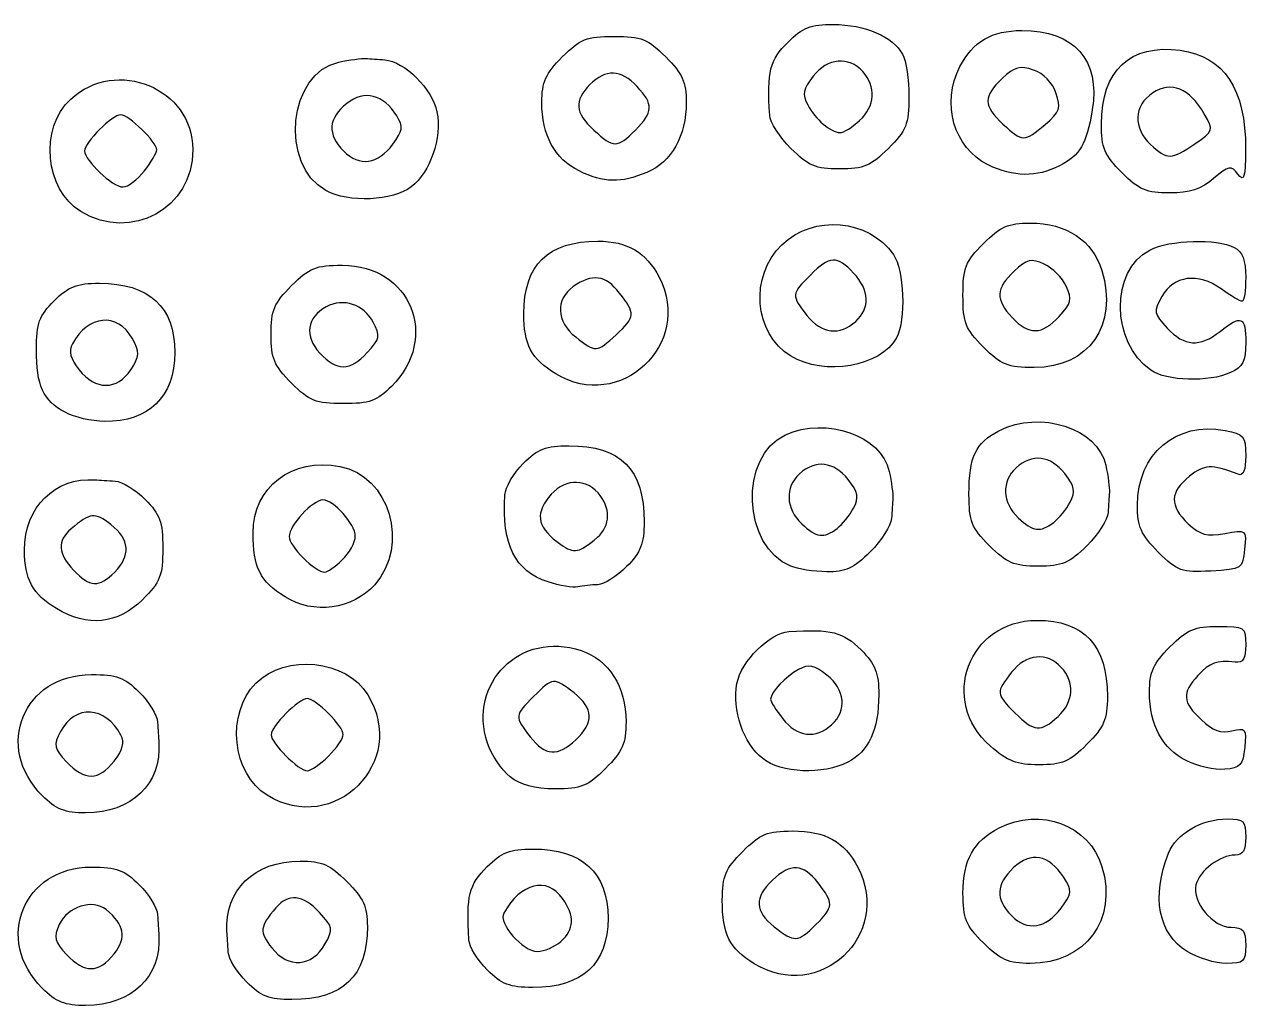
# Model space of a CAD drawing. Extents: x -1 to 2559, y 1 to 1442.
# Drawn here: x 2286.8 to 2557.7, y 1004 to 1221.3 of the extents above; entities that cross this region are included whole.
import ezdxf

# ---------------------------------------------------------------- set-up
doc = ezdxf.new("R2010")
doc.units = 0
doc.layers.get('0').update_dxf_attribs({"linetype": 'CONTINUOUS'})
doc.layers.add('IMAGE', color=7, linetype='CONTINUOUS')

# ---------------------------------------------------------------- blocks, each defined once
blk = doc.blocks.new('wave')
at = {"layer": 'IMAGE', "color": 7}
for points in [[(1568.98, -409.9), (1568.98, -409.9)], [(1610.13, -410.75), (1610.13, -410.75)], [(1519.29, -412.01), (1519.29, -412.01)], [(1465.55, -415.13), (1465.55, -415.13)], [(1553.76, -416.08), (1553.76, -416.08)], [(1643.29, -415.06), (1643.29, -415.06)], [(1597.49, -419.72), (1597.49, -419.72)], [(1410.47, -421.1), (1410.47, -421.1)], [(1506.83, -421.05), (1506.83, -421.05)], [(1627.1, -421.42), (1627.1, -421.42)], [(1450.71, -425.42), (1450.71, -425.42)], [(1396.37, -430.05), (1396.37, -430.05)], [(1568.12, -454.41), (1568.12, -454.41)], [(1613.22, -453.3), (1613.22, -453.3)], [(1515.04, -457.35), (1515.04, -457.35)], [(1596.43, -460.08), (1596.43, -460.08)], [(1459.89, -461.29), (1459.89, -461.29)], [(1553.7, -462.05), (1553.7, -462.05)], [(1633.52, -465.2), (1633.52, -465.2)], [(1443.1, -468.08), (1443.1, -468.08)], [(1501.65, -466.02), (1501.65, -466.02)], [(1392.93, -474.54), (1392.93, -474.54)], [(1564.01, -500.24), (1564.01, -500.24)], [(1612.01, -498.91), (1612.01, -498.91)], [(1510.9, -502.21), (1510.9, -502.21)], [(1597.76, -504.08), (1597.76, -504.08)], [(1635.17, -505.49), (1635.17, -505.49)], [(1454.31, -507.23), (1454.31, -507.23)], [(1553.75, -508.64), (1553.75, -508.64)], [(1403.9, -509.95), (1403.9, -509.95)], [(1500, -512.12), (1500, -512.12)], [(1441.65, -515.43), (1441.65, -515.43)], [(1390.98, -518.02), (1390.98, -518.02)], [(1562.79, -543.74), (1562.79, -543.74)], [(1612.98, -541.9), (1612.98, -541.9)], [(1506.14, -547.05), (1506.14, -547.05)], [(1597.98, -548.51), (1597.98, -548.51)], [(1403.77, -551.81), (1403.77, -551.81)], [(1451.29, -550.68), (1451.29, -550.68)], [(1547.51, -551.26), (1547.51, -551.26)], [(1641.49, -551.75), (1641.49, -551.75)], [(1491.51, -555.26), (1491.51, -555.26)], [(1387.86, -559.45), (1387.86, -559.45)], [(1437.7, -559.38), (1437.7, -559.38)], [(1613.63, -584.36), (1613.63, -584.36)], [(1559.29, -588.01), (1559.29, -588.01)], [(1450.49, -592.35), (1450.49, -592.35)], [(1502.79, -591.74), (1502.79, -591.74)], [(1596.43, -592.08), (1596.43, -592.08)], [(1403.77, -594.47), (1403.77, -594.47)], [(1641.61, -593.99), (1641.61, -593.99)], [(1486.46, -598.05), (1486.46, -598.05)], [(1545.65, -596.68), (1545.65, -596.68)], [(1433.13, -600.72), (1433.13, -600.72)], [(1387.86, -602.12), (1387.86, -602.12)]]:
    blk.add_lwpolyline(points, close=True, dxfattribs=at)
blk.add_lwpolyline([(1407.45, -465.13), (1407.45, -465.13)], dxfattribs=at)
for points in [[(1553.13, -392.51), (1556.31, -389.33), (1558.15, -388.62), (1563.19, -388.62)], [(1563.19, -388.62), (1570.1, -388.62), (1576.46, -391.35), (1578.52, -395.21)], [(1591.22, -397.96), (1594.08, -392.43), (1598.33, -389.95), (1604.93, -389.95)], [(1604.93, -389.95), (1616.56, -389.95), (1622.37, -396.49), (1620.54, -407.54)], [(1503.1, -395.82), (1507.09, -391.82), (1508.46, -391.28), (1514.56, -391.28)], [(1514.56, -391.28), (1520.67, -391.28), (1522.04, -391.82), (1526.03, -395.82)], [(1549.06, -408.75), (1548.48, -398.92), (1549.06, -396.58), (1553.13, -392.51)], [(1578.52, -395.21), (1579.28, -396.62), (1579.9, -400.87), (1579.9, -404.66)], [(1622.56, -410.68), (1622.56, -398.86), (1628.98, -392.85), (1640.03, -394.33)], [(1640.03, -394.33), (1649.75, -395.64), (1654.59, -402.95), (1654.52, -416.24)], [(1394.15, -405.17), (1404.27, -395.79), (1421.21, -402.79), (1421.22, -416.35)], [(1450.71, -425.42), (1440.35, -419.68), (1442.39, -399.33), (1453.56, -396.96)], [(1453.56, -396.96), (1455.95, -396.46), (1458.65, -396.1), (1459.56, -396.16)], [(1459.56, -396.16), (1460.48, -396.23), (1462.38, -396.36), (1463.79, -396.45)], [(1463.79, -396.45), (1468.05, -396.73), (1474.4, -403.06), (1475.32, -407.94)], [(1498.56, -405.88), (1498.56, -401.37), (1499.4, -399.51), (1503.1, -395.82)], [(1526.03, -395.82), (1529.73, -399.51), (1530.56, -401.37), (1530.56, -405.88)], [(1569.69, -399.05), (1566.56, -395.59), (1561.88, -396.03), (1558.69, -400.09)], [(1597.49, -419.72), (1589.83, -415.94), (1587, -406.12), (1591.22, -397.96)], [(1607.56, -398.72), (1604.54, -397.66), (1603.37, -397.98), (1600.58, -400.6)], [(1519.66, -402.37), (1516.1, -398.58), (1512.74, -398.44), (1509.23, -401.95)], [(1558.69, -400.09), (1556.44, -402.95), (1556.23, -404.08), (1557.48, -406.42)], [(1568.98, -409.9), (1572.45, -406.66), (1572.73, -402.41), (1569.69, -399.05)], [(1600.58, -400.6), (1596.33, -404.59), (1596.36, -406.61), (1600.76, -410.68)], [(1612.51, -403.78), (1611.72, -401.54), (1609.71, -399.48), (1607.56, -398.72)], [(1466.43, -408.89), (1463.43, -404.09), (1459.23, -403.04), (1455.32, -406.12)], [(1509.23, -401.95), (1505.65, -405.53), (1505.87, -408.1), (1510.09, -412.01)], [(1519.29, -412.01), (1523.31, -407.99), (1523.38, -406.32), (1519.66, -402.37)], [(1645.37, -408.44), (1642.08, -402.7), (1638.09, -401.08), (1633.96, -403.79)], [(1396.37, -430.05), (1388.41, -425.19), (1387.2, -411.61), (1394.15, -405.17)], [(1455.32, -406.12), (1451.18, -409.37), (1450.95, -413), (1454.65, -416.7)], [(1506.83, -421.05), (1501.41, -418.38), (1498.56, -413.16), (1498.56, -405.88)], [(1530.56, -405.88), (1530.56, -413.36), (1527.34, -419.09), (1521.85, -421.39)], [(1579.9, -404.66), (1579.9, -410.72), (1579.35, -412.1), (1575.36, -416.08)], [(1610.13, -410.75), (1613.39, -407.95), (1613.68, -407.1), (1612.51, -403.78)], [(1633.96, -403.79), (1629.72, -406.56), (1629.52, -411.54), (1633.48, -415.23)], [(1405.23, -408.62), (1403.34, -408.62), (1397.23, -414.73), (1397.23, -416.62)], [(1413.23, -416.38), (1413.23, -414.67), (1406.99, -408.62), (1405.23, -408.62)], [(1465.55, -415.13), (1467.76, -412.16), (1467.89, -411.24), (1466.43, -408.89)], [(1475.32, -407.94), (1476.42, -413.84), (1473.89, -421.23), (1469.62, -424.59)], [(1553.76, -416.08), (1551.27, -413.59), (1549.15, -410.29), (1549.06, -408.75)], [(1557.48, -406.42), (1559.19, -409.65), (1562.53, -412.51), (1564.65, -412.57)], [(1620.54, -407.54), (1619.27, -415.19), (1617.89, -417.54), (1613.26, -419.94)], [(1643.29, -415.06), (1647.43, -412.22), (1647.47, -412.09), (1645.37, -408.44)], [(1564.65, -412.57), (1565.42, -412.6), (1567.37, -411.39), (1568.98, -409.9)], [(1600.76, -410.68), (1605.11, -414.71), (1605.52, -414.72), (1610.13, -410.75)], [(1627.1, -421.42), (1623.24, -417.56), (1622.56, -415.96), (1622.56, -410.68)], [(1510.09, -412.01), (1514.47, -416.07), (1515.23, -416.07), (1519.29, -412.01)], [(1421.22, -416.35), (1421.24, -429.34), (1407.56, -436.87), (1396.37, -430.05)], [(1397.23, -416.62), (1397.23, -418.76), (1403.46, -424.62), (1405.74, -424.62)], [(1410.47, -421.1), (1411.99, -419.17), (1413.23, -417.04), (1413.23, -416.38)], [(1454.65, -416.7), (1458.13, -420.18), (1462.24, -419.59), (1465.55, -415.13)], [(1564.56, -420.62), (1559.21, -420.62), (1557.63, -419.95), (1553.76, -416.08)], [(1575.36, -416.08), (1571.49, -419.95), (1569.91, -420.62), (1564.56, -420.62)], [(1633.48, -415.23), (1637.14, -418.64), (1638.08, -418.63), (1643.29, -415.06)], [(1654.52, -416.24), (1654.48, -422.68), (1654.21, -423.59), (1652.82, -421.76)], [(1613.26, -419.94), (1608.26, -422.52), (1603.03, -422.45), (1597.49, -419.72)], [(1652.82, -421.76), (1651.3, -419.77), (1650.82, -419.86), (1647.45, -422.76)], [(1405.74, -424.62), (1406.82, -424.62), (1408.95, -423.03), (1410.47, -421.1)], [(1521.85, -421.39), (1516.02, -423.83), (1512.29, -423.74), (1506.83, -421.05)], [(1637.69, -425.95), (1632.58, -425.95), (1630.92, -425.24), (1627.1, -421.42)], [(1469.62, -424.59), (1465.62, -427.74), (1455.68, -428.18), (1450.71, -425.42)], [(1647.45, -422.76), (1644.72, -425.11), (1642.15, -425.95), (1637.69, -425.95)], [(1551.76, -437.41), (1558.83, -430.64), (1570.97, -431.7), (1576.48, -439.57)], [(1596.43, -437.15), (1600.2, -433.38), (1601.94, -432.62), (1606.76, -432.62)], [(1606.76, -432.62), (1614.83, -432.63), (1620.68, -436.48), (1622.66, -443.09)], [(1633.31, -438.58), (1637.69, -436.31), (1648.22, -435.98), (1651.98, -438)], [(1494.56, -452.64), (1494.56, -441.9), (1499.98, -436.62), (1511, -436.62)], [(1511, -436.62), (1517.47, -436.62), (1521.72, -439.12), (1524.57, -444.63)], [(1553.7, -462.05), (1545.55, -457.08), (1544.55, -444.32), (1551.76, -437.41)], [(1591.9, -448.62), (1591.9, -442.51), (1592.44, -441.14), (1596.43, -437.15)], [(1633.52, -465.2), (1624.63, -458.98), (1624.51, -443.13), (1633.31, -438.58)], [(1651.98, -438), (1653.87, -439), (1654.56, -440.8), (1654.56, -444.66)], [(1567.66, -443.7), (1563.95, -439.75), (1562.39, -439.82), (1558.08, -444.13)], [(1576.48, -439.57), (1578.85, -442.95), (1579.28, -454.12), (1577.19, -458.02)], [(1609.9, -441.71), (1607, -440.39), (1606.08, -440.61), (1603.22, -443.29)], [(1443.1, -446.48), (1447.05, -442.53), (1448.49, -441.95), (1454.33, -441.95)], [(1454.33, -441.95), (1469.5, -441.95), (1476.04, -458.01), (1465.26, -468.79)], [(1515.8, -448.13), (1512.64, -444.12), (1509.78, -443.72), (1505.53, -446.69)], [(1558.08, -444.13), (1553.85, -448.36), (1553.82, -448.65), (1557.33, -453.1)], [(1568.12, -454.41), (1571.38, -451.47), (1571.2, -447.47), (1567.66, -443.7)], [(1603.22, -443.29), (1599.14, -447.13), (1599.04, -449.53), (1602.8, -453.53)], [(1622.66, -443.09), (1626.32, -455.28), (1619.81, -464.62), (1607.66, -464.62)], [(1614.8, -446.61), (1613.96, -444.76), (1611.75, -442.55), (1609.9, -441.71)], [(1649.11, -447.19), (1643.97, -443.54), (1638.57, -444.23), (1635.97, -448.88)], [(1390.46, -449.85), (1393.65, -446.66), (1395.49, -445.95), (1400.53, -445.95)], [(1400.53, -445.95), (1411.55, -445.95), (1417.23, -451.17), (1417.23, -461.28)], [(1438.56, -457.28), (1438.56, -451.93), (1439.23, -450.35), (1443.1, -446.48)], [(1505.53, -446.69), (1501.51, -449.51), (1501.75, -454.45), (1506.08, -457.85)], [(1524.57, -444.63), (1532.21, -459.41), (1515.85, -474.68), (1501.65, -466.02)], [(1613.22, -453.3), (1615.91, -450.43), (1616.12, -449.51), (1614.8, -446.61)], [(1654.56, -444.66), (1654.56, -447.57), (1654.21, -449.95), (1653.77, -449.95)], [(1461.21, -454.58), (1459.09, -450.61), (1454.57, -449.14), (1450.78, -451.17)], [(1515.04, -457.35), (1519.29, -453.41), (1519.35, -452.64), (1515.8, -448.13)], [(1596.43, -460.08), (1592.44, -456.09), (1591.9, -454.72), (1591.9, -448.62)], [(1635.97, -448.88), (1634.09, -452.24), (1634.17, -452.69), (1637.16, -455.88)], [(1653.77, -449.95), (1653.33, -449.95), (1651.23, -448.71), (1649.11, -447.19)], [(1386.56, -460.6), (1386.56, -454.8), (1387.16, -453.14), (1390.46, -449.85)], [(1450.78, -451.17), (1446.46, -453.48), (1445.86, -457.7), (1449.34, -461.4)], [(1407.77, -458.13), (1404.53, -452.33), (1397.96, -452.94), (1394.52, -459.36)], [(1459.89, -461.29), (1462.71, -458.28), (1462.84, -457.63), (1461.21, -454.58)], [(1501.65, -466.02), (1496.26, -462.73), (1494.56, -459.52), (1494.56, -452.64)], [(1557.33, -453.1), (1560.49, -457.12), (1564.58, -457.61), (1568.12, -454.41)], [(1602.8, -453.53), (1606.52, -457.49), (1609.33, -457.43), (1613.22, -453.3)], [(1648.87, -456.62), (1653.65, -452.85), (1654.56, -453.25), (1654.56, -459.07)], [(1443.1, -468.08), (1439.23, -464.21), (1438.56, -462.63), (1438.56, -457.28)], [(1506.08, -457.85), (1510.49, -461.33), (1510.76, -461.31), (1515.04, -457.35)], [(1637.16, -455.88), (1641.01, -459.98), (1644.33, -460.18), (1648.87, -456.62)], [(1394.52, -459.36), (1393.63, -461.02), (1394.05, -462.63), (1396.02, -465.14)], [(1407.45, -465.13), (1409.5, -462), (1409.53, -461.28), (1407.77, -458.13)], [(1577.19, -458.02), (1573.76, -464.44), (1561.16, -466.6), (1553.7, -462.05)], [(1607.66, -464.62), (1601.82, -464.62), (1600.38, -464.03), (1596.43, -460.08)], [(1654.56, -459.07), (1654.56, -463.26), (1653.95, -464.47), (1651.17, -465.74)], [(1392.93, -474.54), (1388.01, -471.87), (1386.56, -468.71), (1386.56, -460.6)], [(1417.23, -461.28), (1417.23, -471.04), (1411.48, -476.67), (1401.63, -476.56)], [(1449.34, -461.4), (1453.19, -465.49), (1455.97, -465.47), (1459.89, -461.29)], [(1396.02, -465.14), (1399.6, -469.69), (1404.47, -469.68), (1407.45, -465.13)], [(1651.17, -465.74), (1646.34, -467.93), (1637.02, -467.65), (1633.52, -465.2)], [(1454.53, -472.62), (1448.46, -472.62), (1447.08, -472.07), (1443.1, -468.08)], [(1465.26, -468.79), (1462.03, -472.02), (1460.36, -472.62), (1454.53, -472.62)], [(1599.87, -478.63), (1608.98, -473.92), (1621.81, -478.07), (1623.55, -486.28)], [(1401.63, -476.56), (1398.84, -476.53), (1394.93, -475.62), (1392.93, -474.54)], [(1552.53, -479.54), (1561.61, -475.41), (1573.87, -479.71), (1575.55, -487.62)], [(1630.57, -495.08), (1630.58, -483.77), (1639.11, -476.5), (1649.98, -478.54)], [(1593.23, -492.66), (1593.23, -484.4), (1594.69, -481.31), (1599.87, -478.63)], [(1649.98, -478.54), (1654.18, -479.33), (1654.56, -479.8), (1654.56, -484.15)], [(1494.46, -485.85), (1497.65, -482.66), (1499.49, -481.95), (1504.53, -481.95)], [(1504.53, -481.95), (1516.1, -481.95), (1521.23, -487.12), (1521.23, -498.78)], [(1553.75, -508.64), (1543.02, -504.31), (1542.18, -484.26), (1552.53, -479.54)], [(1434.56, -501.27), (1434.56, -491.09), (1443.15, -484.51), (1453.82, -486.51)], [(1614.44, -488.09), (1611.31, -484.11), (1607.2, -483.63), (1603.67, -486.82)], [(1654.56, -484.15), (1654.56, -487.4), (1654.04, -488.7), (1652.9, -488.27)], [(1453.82, -486.51), (1464.8, -488.57), (1469.32, -503.99), (1461.52, -512.73)], [(1490.38, -492.85), (1490.48, -491.14), (1492.32, -487.99), (1494.46, -485.85)], [(1566.44, -489.42), (1563.31, -485.44), (1559.2, -484.96), (1555.67, -488.16)], [(1603.67, -486.82), (1600.38, -489.79), (1600.59, -494.58), (1604.15, -497.9)], [(1623.55, -486.28), (1624.05, -488.67), (1624.41, -491.37), (1624.35, -492.28)], [(1652.9, -488.27), (1646.85, -486), (1645.45, -486.06), (1642.11, -488.69)], [(1383.9, -505.04), (1383.91, -495.56), (1390.65, -488.87), (1399.56, -489.5)], [(1399.56, -489.5), (1400.48, -489.56), (1402.48, -489.69), (1404, -489.78)], [(1404, -489.78), (1405.52, -489.87), (1408.52, -491.7), (1410.67, -493.85)], [(1511.02, -492.39), (1507.89, -488.92), (1503.22, -489.36), (1500.02, -493.42)], [(1555.67, -488.16), (1552.38, -491.13), (1552.59, -495.92), (1556.15, -499.23)], [(1567.65, -495.76), (1568.9, -493.41), (1568.68, -492.28), (1566.44, -489.42)], [(1575.55, -487.62), (1576.05, -490), (1576.41, -492.7), (1576.35, -493.62)], [(1615.65, -494.42), (1616.9, -492.08), (1616.68, -490.95), (1614.44, -488.09)], [(1642.11, -488.69), (1637.7, -492.16), (1637.61, -495.26), (1641.82, -499.21)], [(1500, -512.12), (1492.53, -509.64), (1489.7, -503.98), (1490.38, -492.85)], [(1510.9, -502.21), (1513.83, -499.68), (1513.89, -495.55), (1511.02, -492.39)], [(1597.76, -504.08), (1593.78, -500.1), (1593.23, -498.72), (1593.23, -492.66)], [(1624.35, -492.28), (1624.28, -493.2), (1624.15, -495.21), (1624.06, -496.75)], [(1410.67, -493.85), (1413.97, -497.15), (1414.56, -498.8), (1414.56, -504.65)], [(1450.06, -493.95), (1447.8, -493.95), (1442.56, -499.62), (1442.56, -502.08)], [(1457.23, -501.95), (1457.23, -499.31), (1452.43, -493.95), (1450.06, -493.95)], [(1500.02, -493.42), (1496.96, -497.31), (1497.76, -500.3), (1502.79, -503.83)], [(1576.35, -493.62), (1576.28, -494.53), (1576.15, -496.54), (1576.06, -498.08)], [(1612.01, -498.91), (1613.18, -498.01), (1614.81, -496), (1615.65, -494.42)], [(1635.17, -505.49), (1631.33, -501.65), (1630.56, -499.92), (1630.57, -495.08)], [(1403.07, -499.4), (1399.54, -496.62), (1398.44, -496.74), (1394.23, -500.36)], [(1564.01, -500.24), (1565.18, -499.35), (1566.81, -497.33), (1567.65, -495.76)], [(1576.06, -498.08), (1575.97, -499.62), (1573.86, -502.92), (1571.36, -505.42)], [(1604.15, -497.9), (1607.48, -501), (1609.02, -501.2), (1612.01, -498.91)], [(1624.06, -496.75), (1623.97, -498.29), (1621.86, -501.59), (1619.36, -504.08)], [(1394.23, -500.36), (1391.12, -503.03), (1391.29, -505.8), (1394.8, -509.53)], [(1403.9, -509.95), (1407.53, -506.32), (1407.24, -502.68), (1403.07, -499.4)], [(1521.23, -498.78), (1521.23, -503.68), (1520.49, -505.56), (1517.33, -508.72)], [(1556.15, -499.23), (1559.48, -502.34), (1561.02, -502.53), (1564.01, -500.24)], [(1641.82, -499.21), (1644.49, -501.72), (1645.95, -502.11), (1649.91, -501.37)], [(1649.91, -501.37), (1654.73, -500.46), (1654.74, -500.47), (1654.32, -504.87)], [(1441.65, -515.43), (1436.13, -511.96), (1434.56, -508.84), (1434.56, -501.27)], [(1442.56, -502.08), (1442.56, -504.22), (1448.34, -509.95), (1450.49, -509.95)], [(1454.31, -507.23), (1455.92, -505.74), (1457.23, -503.36), (1457.23, -501.95)], [(1502.79, -503.83), (1505.74, -505.89), (1506.86, -505.67), (1510.9, -502.21)], [(1390.98, -518.02), (1385.67, -514.78), (1383.9, -511.52), (1383.9, -505.04)], [(1414.56, -504.65), (1414.56, -510.72), (1414.02, -512.09), (1410.03, -516.08)], [(1571.36, -505.42), (1567.72, -509.06), (1565.82, -509.93), (1561.7, -509.86)], [(1608.56, -508.62), (1603.21, -508.62), (1601.63, -507.95), (1597.76, -504.08)], [(1619.36, -504.08), (1615.49, -507.95), (1613.91, -508.62), (1608.56, -508.62)], [(1646.84, -509.69), (1640.32, -510.06), (1639.42, -509.74), (1635.17, -505.49)], [(1654.32, -504.87), (1653.9, -509.2), (1653.76, -509.29), (1646.84, -509.69)], [(1450.49, -509.95), (1450.99, -509.95), (1452.71, -508.73), (1454.31, -507.23)], [(1517.33, -508.72), (1515.19, -510.86), (1512.34, -512.66), (1511, -512.72)], [(1561.7, -509.86), (1558.87, -509.82), (1555.3, -509.27), (1553.75, -508.64)], [(1394.8, -509.53), (1398.35, -513.31), (1400.44, -513.41), (1403.9, -509.95)], [(1461.52, -512.73), (1456.63, -518.2), (1447.94, -519.38), (1441.65, -515.43)], [(1506.55, -513.22), (1505.44, -513.44), (1502.49, -512.94), (1500, -512.12)], [(1511, -512.72), (1509.66, -512.77), (1507.66, -513), (1506.55, -513.22)], [(1410.03, -516.08), (1404.65, -521.47), (1397.78, -522.16), (1390.98, -518.02)], [(1553.33, -523.12), (1562.77, -522.5), (1565.3, -523.14), (1569.33, -527.18)], [(1597.98, -548.51), (1586.48, -538.41), (1593.05, -520.64), (1608.3, -520.62)], [(1608.3, -520.62), (1618.75, -520.61), (1623.9, -526.18), (1623.9, -537.48)], [(1637.76, -526.48), (1641.6, -522.64), (1643.23, -521.95), (1648.43, -521.95)], [(1648.43, -521.95), (1654.38, -521.95), (1654.56, -522.07), (1654.56, -526.03)], [(1486.52, -547.81), (1482.11, -534.47), (1493.83, -522.86), (1507.25, -527.29)], [(1541.81, -534.61), (1542.73, -529.72), (1549.07, -523.39), (1553.33, -523.12)], [(1435.17, -534.56), (1441.8, -527.92), (1455.24, -529.29), (1459.99, -537.09)], [(1507.25, -527.29), (1513.41, -529.32), (1517.22, -535.35), (1517.22, -543.08)], [(1569.33, -527.18), (1572.49, -530.34), (1573.23, -532.22), (1573.23, -537.12)], [(1613.69, -531.05), (1610.54, -527.58), (1605.88, -528.03), (1602.66, -532.13)], [(1633.23, -536.55), (1633.23, -532.03), (1634.06, -530.18), (1637.76, -526.48)], [(1654.56, -526.03), (1654.56, -529.12), (1654, -530.06), (1652.23, -529.88)], [(1561.75, -532.74), (1558.9, -530.5), (1557.77, -530.28), (1555.42, -531.53)], [(1652.23, -529.88), (1648, -529.45), (1646.7, -529.92), (1643.95, -532.87)], [(1387.86, -559.45), (1377.1, -548.69), (1383.63, -532.62), (1398.77, -532.62)], [(1398.77, -532.62), (1404.36, -532.62), (1406.06, -533.24), (1409.33, -536.51)], [(1505.72, -536.71), (1501.26, -533.21), (1500.98, -533.23), (1496.75, -537.46)], [(1555.42, -531.53), (1552.6, -533.03), (1549.35, -536.5), (1549.27, -538.1)], [(1562.79, -543.74), (1566.26, -540.61), (1565.81, -535.94), (1561.75, -532.74)], [(1602.66, -532.13), (1599.16, -536.58), (1599.18, -536.87), (1603.41, -541.1)], [(1612.98, -541.9), (1616.45, -538.66), (1616.73, -534.41), (1613.69, -531.05)], [(1643.95, -532.87), (1640.36, -536.72), (1640.52, -538.75), (1644.74, -542.66)], [(1437.7, -559.38), (1429.91, -554.63), (1428.54, -541.19), (1435.17, -534.56)], [(1547.51, -551.26), (1543.23, -547.9), (1540.7, -540.5), (1541.81, -534.61)], [(1409.33, -536.51), (1411.48, -538.66), (1413.3, -541.66), (1413.4, -543.18)], [(1459.99, -537.09), (1469.07, -551.97), (1452.58, -568.46), (1437.7, -559.38)], [(1446.56, -537.95), (1444.68, -537.95), (1438.56, -544.06), (1438.56, -545.95)], [(1454.56, -545.95), (1454.56, -544.06), (1448.45, -537.95), (1446.56, -537.95)], [(1496.75, -537.46), (1492.51, -541.7), (1492.49, -541.98), (1495.99, -546.44)], [(1506.14, -547.05), (1510.18, -543.26), (1510.05, -540.12), (1505.72, -536.71)], [(1549.27, -538.1), (1549.25, -538.55), (1550.47, -540.5), (1551.99, -542.44)], [(1573.23, -537.12), (1573.23, -544.82), (1571.01, -549.65), (1566.37, -552.05)], [(1623.9, -537.48), (1623.9, -542.6), (1623.19, -544.25), (1619.36, -548.08)], [(1641.49, -551.75), (1636.07, -549.04), (1633.23, -543.82), (1633.23, -536.55)], [(1405.27, -546.03), (1401.83, -539.59), (1395.15, -539.2), (1391.91, -545.25)], [(1603.41, -541.1), (1607.64, -545.33), (1609.16, -545.46), (1612.98, -541.9)], [(1413.4, -543.18), (1413.49, -544.7), (1413.62, -546.7), (1413.68, -547.62)], [(1517.22, -543.08), (1517.22, -547.9), (1516.47, -549.65), (1512.7, -553.42)], [(1551.99, -542.44), (1555.15, -546.45), (1559.25, -546.95), (1562.79, -543.74)], [(1644.74, -542.66), (1647.28, -545.02), (1649.14, -545.69), (1651.5, -545.1)], [(1651.5, -545.1), (1654.53, -544.34), (1654.73, -544.6), (1654.33, -548.78)], [(1391.91, -545.25), (1390.28, -548.3), (1390.41, -548.95), (1393.23, -551.95)], [(1403.77, -551.81), (1405.74, -549.3), (1406.16, -547.69), (1405.27, -546.03)], [(1438.56, -545.95), (1438.56, -547.84), (1444.68, -553.95), (1446.56, -553.95)], [(1451.29, -550.68), (1453.09, -548.88), (1454.56, -546.75), (1454.56, -545.95)], [(1495.99, -546.44), (1499.35, -550.71), (1502.07, -550.87), (1506.14, -547.05)], [(1413.68, -547.62), (1414.33, -556.81), (1407.64, -563.27), (1397.46, -563.28)], [(1491.51, -555.26), (1489.63, -553.78), (1487.38, -550.43), (1486.52, -547.81)], [(1608.74, -552.62), (1603.85, -552.62), (1601.74, -551.81), (1597.98, -548.51)], [(1619.36, -548.08), (1615.53, -551.91), (1613.89, -552.62), (1608.74, -552.62)], [(1654.33, -548.78), (1653.95, -552.71), (1653.39, -553.33), (1649.9, -553.62)], [(1393.23, -551.95), (1397.23, -556.21), (1400.34, -556.17), (1403.77, -551.81)], [(1446.56, -553.95), (1447.36, -553.95), (1449.49, -552.48), (1451.29, -550.68)], [(1566.37, -552.05), (1560.92, -554.87), (1551.59, -554.48), (1547.51, -551.26)], [(1649.9, -553.62), (1647.7, -553.8), (1643.92, -552.96), (1641.49, -551.75)], [(1512.7, -553.42), (1508.76, -557.35), (1507.29, -557.95), (1501.54, -557.95)], [(1501.54, -557.95), (1496.92, -557.95), (1493.89, -557.14), (1491.51, -555.26)], [(1397.46, -563.28), (1392.88, -563.28), (1390.9, -562.49), (1387.86, -559.45)], [(1599.91, -566.61), (1609.05, -561.88), (1619.94, -566), (1622.7, -575.22)], [(1637.45, -572.22), (1639.19, -567.85), (1644.75, -564.62), (1650.5, -564.62)], [(1650.5, -564.62), (1654.13, -564.62), (1654.56, -565.05), (1654.56, -568.62)], [(1543.1, -571.82), (1547.01, -567.9), (1548.52, -567.28), (1554.13, -567.28)], [(1554.13, -567.28), (1561.48, -567.28), (1565.61, -569.58), (1568.57, -575.3)], [(1591.9, -581.05), (1591.9, -573.7), (1594.19, -569.57), (1599.91, -566.61)], [(1654.56, -568.62), (1654.56, -571.56), (1653.94, -572.62), (1652.19, -572.62)], [(1486.46, -575.18), (1489.65, -572), (1491.49, -571.28), (1496.53, -571.28)], [(1496.53, -571.28), (1507.55, -571.28), (1513.23, -576.5), (1513.23, -586.62)], [(1428.78, -589.62), (1428.13, -580.41), (1434.82, -573.96), (1445.03, -573.95)], [(1445.03, -573.95), (1449.85, -573.95), (1451.59, -574.71), (1455.36, -578.48)], [(1538.56, -582.57), (1538.56, -577.27), (1539.24, -575.68), (1543.1, -571.82)], [(1614.14, -577.46), (1610.9, -572.52), (1606.96, -571.78), (1603.12, -575.39)], [(1641.61, -593.99), (1635.18, -590.07), (1633.61, -581.86), (1637.45, -572.22)], [(1652.19, -572.62), (1648.85, -572.62), (1644.36, -576.04), (1643.53, -579.23)], [(1387.86, -602.12), (1377.1, -591.35), (1383.63, -575.28), (1398.77, -575.28)], [(1398.77, -575.28), (1404.36, -575.28), (1406.06, -575.91), (1409.33, -579.18)], [(1482.4, -591.39), (1481.81, -581.61), (1482.4, -579.24), (1486.46, -575.18)], [(1568.57, -575.3), (1576.36, -590.36), (1560.12, -605.51), (1545.65, -596.68)], [(1559.8, -578.8), (1556.44, -574.52), (1553.72, -574.36), (1549.65, -578.18)], [(1603.12, -575.39), (1599.17, -579.09), (1599.03, -582.41), (1602.65, -586.03)], [(1622.7, -575.22), (1626.23, -586.98), (1619.06, -596.6), (1606.76, -596.61)], [(1409.33, -579.18), (1411.48, -581.32), (1413.3, -584.32), (1413.4, -585.85)], [(1455.36, -578.48), (1459.03, -582.15), (1459.9, -584.05), (1459.9, -588.42)], [(1503.15, -582.25), (1499.71, -577.33), (1493.89, -578.77), (1490.12, -585.46)], [(1549.65, -578.18), (1545.62, -581.97), (1545.75, -585.11), (1550.08, -588.52)], [(1559.29, -588.01), (1563.27, -584.03), (1563.31, -583.26), (1559.8, -578.8)], [(1613.63, -584.36), (1616.14, -580.99), (1616.17, -580.56), (1614.14, -577.46)], [(1643.53, -579.23), (1642.56, -582.93), (1647.28, -588.62), (1651.33, -588.62)], [(1401.99, -584.69), (1399.05, -582.26), (1393.43, -584.05), (1391.63, -588)], [(1449.3, -585.35), (1445.56, -581.37), (1442.44, -581.03), (1439.64, -584.28)], [(1502.79, -591.74), (1505.78, -589.04), (1505.89, -586.15), (1503.15, -582.25)], [(1596.43, -592.08), (1592.51, -588.17), (1591.9, -586.66), (1591.9, -581.05)], [(1403.77, -594.47), (1406.64, -590.82), (1406.16, -588.15), (1401.99, -584.69)], [(1439.64, -584.28), (1436.01, -588.5), (1435.9, -589.6), (1438.74, -593.2)], [(1545.65, -596.68), (1540.14, -593.32), (1538.56, -590.19), (1538.56, -582.57)], [(1602.65, -586.03), (1606.16, -589.54), (1610.24, -588.92), (1613.63, -584.36)], [(1413.4, -585.85), (1413.49, -587.37), (1413.62, -589.37), (1413.68, -590.28)], [(1450.49, -592.35), (1452.37, -588.99), (1452.29, -588.54), (1449.3, -585.35)], [(1490.12, -585.46), (1488.85, -587.7), (1494.33, -593.95), (1497.55, -593.95)], [(1513.23, -586.62), (1513.23, -596.73), (1507.55, -601.95), (1496.53, -601.95)], [(1391.63, -588), (1390.34, -590.83), (1390.57, -591.79), (1393.24, -594.63)], [(1413.68, -590.28), (1414.33, -599.48), (1407.64, -605.94), (1397.46, -605.94)], [(1429.06, -594.05), (1428.97, -592.53), (1428.84, -590.53), (1428.78, -589.62)], [(1459.9, -588.42), (1459.9, -599.43), (1454.54, -604.62), (1443.19, -604.62)], [(1550.08, -588.52), (1554.54, -592.03), (1555.31, -591.99), (1559.29, -588.01)], [(1651.33, -588.62), (1654.03, -588.62), (1654.56, -589.27), (1654.56, -592.62)], [(1438.74, -593.2), (1442.35, -597.8), (1447.66, -597.42), (1450.49, -592.35)], [(1486.46, -598.05), (1484.32, -595.91), (1482.49, -592.91), (1482.4, -591.39)], [(1497.55, -593.95), (1499.09, -593.95), (1501.45, -592.96), (1502.79, -591.74)], [(1606.76, -596.61), (1601.94, -596.61), (1600.2, -595.85), (1596.43, -592.08)], [(1654.56, -592.62), (1654.56, -596.24), (1654.16, -596.62), (1650.23, -596.61)], [(1393.24, -594.63), (1397.24, -598.88), (1400.34, -598.83), (1403.77, -594.47)], [(1433.13, -600.72), (1430.98, -598.57), (1429.15, -595.57), (1429.06, -594.05)], [(1650.23, -596.61), (1647.85, -596.61), (1643.97, -595.43), (1641.61, -593.99)], [(1496.53, -601.95), (1491.49, -601.95), (1489.65, -601.24), (1486.46, -598.05)], [(1443.19, -604.62), (1438.15, -604.62), (1436.31, -603.9), (1433.13, -600.72)], [(1397.46, -605.94), (1392.88, -605.95), (1390.9, -605.16), (1387.86, -602.12)]]:
    blk.add_open_spline(points, degree=3, dxfattribs=at)

msp = doc.modelspace()

# ---------------------------------------------------------------- block references
at = {"linetype": 'Continuous'}
msp.add_blockref('wave', (902.91, 1609.95), dxfattribs=at)

doc.saveas('drawing.dxf')
